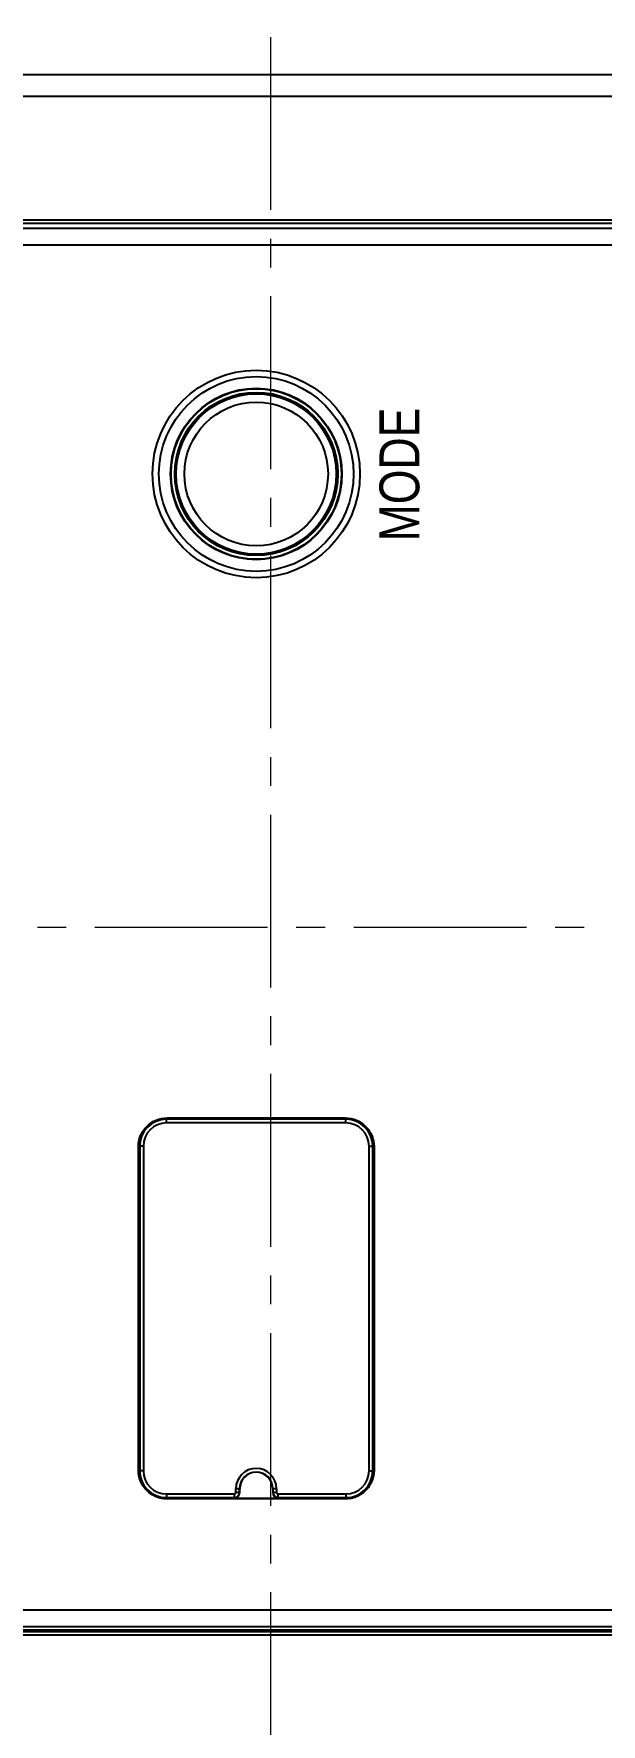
# Model space of a CAD drawing. Header units: millimetres. Extents: x -1493 to -686, y 1310 to 1867.
# Drawn here: x -1154.3 to -1123, y 1693.1 to 1786.3 of the extents above; entities that cross this region are included whole.
import ezdxf

# ---------------------------------------------------------------- set-up
doc = ezdxf.new("R2010")
doc.units = ezdxf.units.MM
doc.header["$PDMODE"] = 3
doc.header["$PDSIZE"] = 1.5
doc.linetypes.add('CENTER', pattern=[17.8, 10.75, -2.35, 2.35, -2.35])
doc.linetypes.add('CENTER2', pattern=[28.575, 19.05, -3.175, 3.175, -3.175])
doc.layers.get('0').update_dxf_attribs({"linetype": 'CONTINUOUS'})
doc.layers.get('Defpoints').update_dxf_attribs({"linetype": 'CONTINUOUS'})
doc.layers.add('3', color=112, linetype='CENTER', lineweight=15)
doc.layers.add('CV', color=6, linetype='CONTINUOUS')
doc.layers.add('Dim', color=1, linetype='CONTINUOUS')
doc.styles.add('MODE', font='arialbd.ttf', dxfattribs={"width": 0.8})
doc.styles.add('OMI-1', font='arial.ttf', dxfattribs={"oblique": 1})
doc.dimstyles.new('1', dxfattribs={"dimtxt": 4, "dimasz": 2.5, "dimexe": 0.8, "dimexo": 0.3, "dimgap": 0.5, "dimtad": 1, "dimtoh": 1, "dimdec": 1, "dimzin": 0, "dimdsep": 46, "dimtxsty": 'OMI-1', "dimcen": 0, "dimclrd": 256, "dimclre": 256, "dimclrt": 256, "dimadec": 0, "dimazin": 0, "dimtfac": 0.8, "dimtdec": 1, "dimtix": 1, "dimtmove": 0, "dimatfit": 3, "dimfxl": 1, "dimtolj": 1, "dimtzin": 0, "dimarcsym": 0})

# ---------------------------------------------------------------- blocks, each defined once
blk = doc.blocks.new('*D25')
at = {"layer": 'Defpoints', "color": 0, "transparency": 16777216}
for p in [(-1022.561, 1803.453), (-1259.861, 1773.493), (-1022.561, 1773.493)]:
    blk.add_point(p, dxfattribs=at)
at = {"layer": 'Dim', "lineweight": -2, "transparency": 16777216}
for p, q in [((-1259.861, 1773.793), (-1259.861, 1804.253)), ((-1022.561, 1773.793), (-1022.561, 1804.253)), ((-1257.361, 1803.453), (-1025.061, 1803.453))]:
    blk.add_line(p, q, dxfattribs=at)
at = {"layer": 'Dim', "transparency": 16777216}
for points in [[(-1257.361, 1803.87), (-1257.361, 1803.036), (-1259.861, 1803.453)], [(-1025.061, 1803.036), (-1025.061, 1803.87), (-1022.561, 1803.453)]]:
    blk.add_solid(points, dxfattribs=at)
at = {"layer": 'Dim', "transparency": 16777216, "insert": (-1141.211, 1805.997), "char_height": 4, "attachment_point": 5, "style": 'OMI-1'}
blk.add_mtext('\\A1;237.3', dxfattribs=at)
blk = doc.blocks.new('*D26')
at = {"layer": 'Defpoints', "color": 0, "transparency": 16777216}
for p in [(-1253.611, 1701.931), (-1028.561, 1701.931), (-1028.561, 1668.035)]:
    blk.add_point(p, dxfattribs=at)
at = {"layer": 'Dim', "lineweight": -2, "transparency": 16777216}
for p, q in [((-1253.611, 1701.631), (-1253.611, 1667.235)), ((-1028.561, 1701.631), (-1028.561, 1667.235)), ((-1251.111, 1668.035), (-1031.061, 1668.035))]:
    blk.add_line(p, q, dxfattribs=at)
at = {"layer": 'Dim', "transparency": 16777216}
for points in [[(-1251.111, 1668.452), (-1251.111, 1667.618), (-1253.611, 1668.035)], [(-1031.061, 1667.618), (-1031.061, 1668.452), (-1028.561, 1668.035)]]:
    blk.add_solid(points, dxfattribs=at)
at = {"layer": 'Dim', "transparency": 16777216, "insert": (-1141.086, 1670.577), "char_height": 4, "attachment_point": 5, "style": 'OMI-1'}
blk.add_mtext('\\A1;225.1', dxfattribs=at)

msp = doc.modelspace()

# ---------------------------------------------------------------- linework, layer by layer
at = {"color": 7, "linetype": 'Continuous'}
for p, q in [((-1037.461, 1783.993), (-1244.661, 1783.993)), ((-1038.661, 1782.793), (-1243.461, 1782.793)), ((-1229.066, 1775.993), (-1117.596, 1775.993)), ((-1117.396, 1775.794), (-1228.866, 1775.794)), ((-1117.747, 1775.524), (-1158.899, 1775.524)), ((-1117.746, 1774.61), (-1158.899, 1774.61)), ((-1137.111, 1726.443), (-1147.011, 1726.443)), ((-1147.011, 1726.221), (-1147.011, 1726.443)), ((-1137.111, 1726.421), (-1147.011, 1726.421)), ((-1137.111, 1726.221), (-1147.011, 1726.221)), ((-1146.985, 1726.493), (-1137.137, 1726.493)), ((-1146.985, 1726.467), (-1146.985, 1726.493)), ((-1143.033, 1726.467), (-1146.985, 1726.467)), ((-1143.033, 1726.443), (-1143.033, 1726.467)), ((-1142.733, 1726.462), (-1142.711, 1726.451)), ((-1141.411, 1726.451), (-1142.711, 1726.451)), ((-1137.137, 1726.467), (-1141.09, 1726.467)), ((-1141.09, 1726.467), (-1141.09, 1726.443)), ((-1137.137, 1726.467), (-1137.137, 1726.493)), ((-1137.111, 1726.221), (-1137.111, 1726.443)), ((-1148.535, 1724.917), (-1148.561, 1724.917)), ((-1148.561, 1707.069), (-1148.561, 1724.917)), ((-1148.535, 1707.069), (-1148.535, 1724.917)), ((-1148.29, 1724.943), (-1148.511, 1724.943)), ((-1148.511, 1724.943), (-1148.511, 1707.043)), ((-1148.49, 1724.943), (-1148.49, 1707.043)), ((-1148.29, 1724.943), (-1148.29, 1707.043)), ((-1135.833, 1724.943), (-1135.611, 1724.943)), ((-1135.833, 1707.043), (-1135.833, 1724.943)), ((-1135.633, 1707.043), (-1135.633, 1724.943)), ((-1135.611, 1707.043), (-1135.611, 1724.943)), ((-1135.588, 1707.069), (-1135.588, 1724.917)), ((-1135.561, 1724.917), (-1135.561, 1707.069)), ((-1148.535, 1707.069), (-1148.561, 1707.069)), ((-1148.29, 1707.043), (-1148.511, 1707.043)), ((-1135.833, 1707.043), (-1135.611, 1707.043)), ((-1147.011, 1705.765), (-1143.261, 1705.765)), ((-1147.011, 1705.765), (-1147.011, 1705.543)), ((-1147.011, 1705.565), (-1143.261, 1705.565)), ((-1147.011, 1705.543), (-1144.261, 1705.543)), ((-1137.137, 1705.519), (-1146.985, 1705.519)), ((-1146.985, 1705.519), (-1146.985, 1705.493)), ((-1137.137, 1705.493), (-1146.985, 1705.493)), ((-1144.261, 1705.543), (-1143.561, 1705.555)), ((-1143.561, 1705.555), (-1143.261, 1705.555)), ((-1143.261, 1705.555), (-1143.261, 1705.765)), ((-1142.974, 1706.054), (-1143.183, 1706.054)), ((-1143.183, 1705.843), (-1143.183, 1706.054)), ((-1142.974, 1705.843), (-1143.183, 1705.843)), ((-1142.983, 1705.843), (-1142.983, 1706.054)), ((-1142.974, 1705.843), (-1142.974, 1706.054)), ((-1140.94, 1706.054), (-1141.149, 1706.054)), ((-1141.149, 1706.054), (-1141.149, 1705.843)), ((-1140.94, 1705.843), (-1141.149, 1705.843)), ((-1141.14, 1706.054), (-1141.14, 1705.843)), ((-1140.94, 1706.054), (-1140.94, 1705.843)), ((-1140.861, 1705.765), (-1137.111, 1705.765)), ((-1140.861, 1705.765), (-1140.861, 1705.555)), ((-1140.861, 1705.565), (-1137.111, 1705.565)), ((-1140.861, 1705.555), (-1140.561, 1705.555)), ((-1139.861, 1705.543), (-1140.561, 1705.555)), ((-1139.861, 1705.543), (-1137.111, 1705.543)), ((-1137.111, 1705.765), (-1137.111, 1705.543)), ((-1158.899, 1699.376), (-1065.219, 1699.376)), ((-1229.066, 1697.993), (-1065.044, 1697.993)), ((-1228.876, 1698.268), (-1065.233, 1698.268)), ((-1228.876, 1698.183), (-1065.233, 1698.183)), ((-1158.899, 1698.462), (-1065.219, 1698.462))]:
    msp.add_line(p, q, dxfattribs=at)
for radius in [5.721, 5.368, 4.726, 4.7, 4.5, 4.417, 3.962]:
    msp.add_circle((-1142.061, 1761.993), radius, dxfattribs=at)
for centre, radius, start, end in [((-1147.011, 1724.943), 1.5, 90, 180), ((-1147.011, 1724.943), 1.478, 90, 180), ((-1147.011, 1724.943), 1.278, 90, 180), ((-1137.111, 1724.943), 1.5, 0, 90), ((-1137.111, 1724.943), 1.478, 0, 90), ((-1137.111, 1724.943), 1.278, 0, 90), ((-1142.061, 1706.054), 1.122, 0, 180), ((-1147.011, 1707.043), 1.5, 180, 270), ((-1147.011, 1707.043), 1.478, 180, 270), ((-1147.011, 1707.043), 1.278, 180, 270), ((-1142.061, 1706.054), 0.922, 0, 180), ((-1142.061, 1706.054), 0.912, 0, 180), ((-1137.111, 1707.043), 1.5, 270, 0), ((-1137.111, 1707.043), 1.478, 270, 0), ((-1137.111, 1707.043), 1.278, 270, 0), ((-1143.261, 1705.843), 0.288, 270, 0), ((-1143.261, 1705.843), 0.278, 270, 0), ((-1143.261, 1705.843), 0.0782, 270, 0), ((-1140.861, 1705.843), 0.288, 180, 270), ((-1140.861, 1705.843), 0.278, 180, 270), ((-1140.861, 1705.843), 0.0782, 180, 270)]:
    msp.add_arc(centre, radius, start, end, dxfattribs=at)
for centre, major_axis, ratio, start_param, end_param in [((-1146.985, 1724.917), (-1.096, 1.096), 0.999695, 5.497939, 7.068431), ((-1143.033, 1726.462), (-0.3, 0), 0.017455, -3.106686, -1.570796), ((-1141.09, 1726.462), (-0.3, 0), 0.017455, -1.570796, -0.034907), ((-1137.138, 1724.917), (1.096, 1.096), 0.999695, 5.497939, 7.068431), ((-1146.985, 1707.07), (-1.096, -1.096), 0.999695, 5.497939, 7.068431), ((-1137.138, 1707.07), (1.096, -1.096), 0.999695, 5.497939, 7.068431)]:
    msp.add_ellipse(centre, major_axis=major_axis, ratio=ratio, start_param=start_param, end_param=end_param, dxfattribs=at)
for points in [[(-1148.561, 1724.917), (-1148.561, 1725.122), (-1148.482, 1725.538), (-1148.128, 1726.059), (-1147.606, 1726.414), (-1147.191, 1726.493), (-1146.985, 1726.493)], [(-1137.137, 1726.493), (-1136.932, 1726.493), (-1136.517, 1726.414), (-1135.995, 1726.059), (-1135.641, 1725.538), (-1135.561, 1725.122), (-1135.561, 1724.917)], [(-1146.985, 1705.493), (-1147.191, 1705.493), (-1147.606, 1705.572), (-1148.128, 1705.927), (-1148.482, 1706.448), (-1148.561, 1706.864), (-1148.561, 1707.069)], [(-1135.561, 1707.069), (-1135.561, 1706.864), (-1135.641, 1706.448), (-1135.995, 1705.927), (-1136.517, 1705.572), (-1136.932, 1705.493), (-1137.137, 1705.493)]]:
    msp.add_open_spline(points, degree=3, knots=[0, 0, 0, 0, 0.25, 0.5, 0.75, 1, 1, 1, 1], dxfattribs=at)
at = {"layer": '3', "linetype": 'CENTER2', "ltscale": 0.5}
for p, q in [((-1141.261, 1376.498), (-1141.261, 1831.378)), ((-969.986, 1736.993), (-1301.782, 1736.993))]:
    msp.add_line(p, q, dxfattribs=at)

# ---------------------------------------------------------------- texts
at = {"layer": 'CV', "color": 0, "insert": (-1135.262, 1758.277), "char_height": 2.2, "width": 13.76704, "attachment_point": 1, "rotation": 90, "style": 'MODE'}
msp.add_mtext('{\\fArial|b0|i0|c0|p34;MODE}', dxfattribs=at)

# ---------------------------------------------------------------- dimensions: what is measured, and where the dimension line sits
at = {"layer": 'Dim'}
for base, p1, p2, picture, middle in [((-1022.561, 1803.453), (-1259.861, 1773.493), (-1022.561, 1773.493), '*D25', (-1141.211, 1805.997)), ((-1028.561437272, 1668.034862208), (-1253.611437272, 1701.931398751), (-1028.561437272, 1701.931398751), '*D26', (-1141.086437272, 1670.577154159))]:
    dim = msp.add_linear_dim(base=base, p1=p1, p2=p2, dimstyle='1', dxfattribs=at)
    dim.commit()
    dim.dimension.update_dxf_attribs({"geometry": picture, "text_midpoint": middle})

doc.saveas('drawing.dxf')
